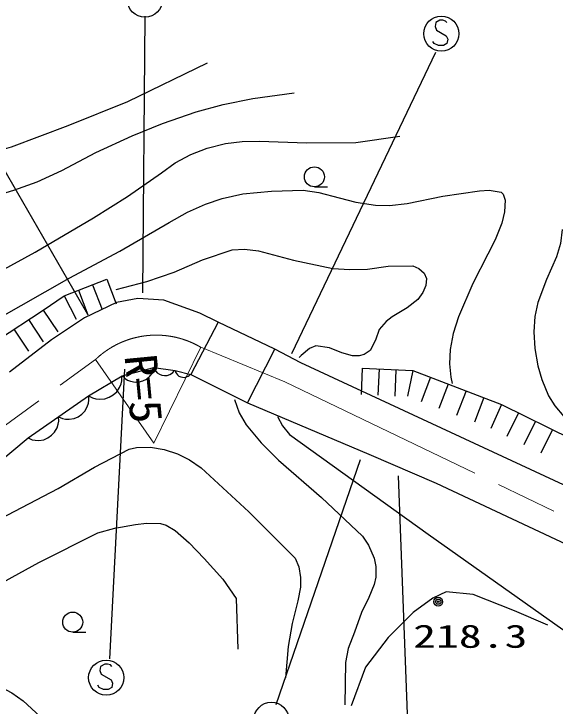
# Model space of a CAD drawing. Units: millimetres, scale not verified. Extents: x 40000 to 680000, y 20000 to 380000.
# Drawn here: x 391322 to 422152, y 278438 to 317832 of the extents above; entities that cross this region are included whole.
import ezdxf
from ezdxf.enums import TextEntityAlignment as Align

# ---------------------------------------------------------------- set-up
doc = ezdxf.new("R2010")
doc.units = ezdxf.units.MM
doc.header["$LTSCALE"] = 1000
doc.linetypes.add('CHAIN', pattern=[18.5, 12, -1.5, 3.5, -1.5])
for name, color, linetype, lineweight in [('M-BGD', 7, 'Continuous', 25), ('M-BMK', 2, 'CHAIN', 13), ('M-STR-HTXT', 7, 'Continuous', 13), ('M-STR-STR1', 1, 'Continuous', 25), ('M-STR-STRC', 7, 'Continuous', 25), ('M-TTL-BAND', 7, 'Continuous', 25)]:
    doc.layers.add(name, color=color, linetype=linetype, lineweight=lineweight)
doc.styles.add('ＭＳ ゴシック', font='')
doc.styles.get('ＭＳ ゴシック').set_extended_font_data('MS Gothic')

msp = doc.modelspace()

# ---------------------------------------------------------------- linework, layer by layer
at = {"layer": 'M-BGD'}
for p, q in [((408440, 307987), (409190, 307987)), ((394184, 301789), (396619, 302725)), ((396619, 302725), (397158, 301325)), ((395807, 302413), (396346, 301013)), ((392998, 300977), (394184, 301789)), ((394184, 301789), (394881, 300461)), ((394996, 302101), (395534, 300701)), ((397169, 301413), (395338, 300541)), ((398389, 301631), (397169, 301413)), ((399871, 301544), (398389, 301631)), ((401920, 300803), (399871, 301544)), ((387157, 297168), (392998, 300977)), ((392998, 300977), (393831, 299730)), ((402966, 300280), (401920, 300803)), ((392163, 300433), (392983, 299176)), ((395338, 300541), (393464, 299277)), ((406191, 298754), (402966, 300280)), ((391329, 299889), (392148, 298632)), ((393464, 299277), (391067, 297447)), ((407673, 297970), (406191, 298754)), ((422632, 291039), (407673, 297970)), ((397499, 297229), (399286, 297708)), ((399193, 297368), (399273, 297508)), ((399273, 297508), (399334, 297721)), ((399286, 297708), (400506, 297534)), ((399286, 297708), (399340, 297579)), ((399340, 297579), (399401, 297498)), ((399401, 297498), (399486, 297413)), ((400304, 297369), (400386, 297430)), ((400386, 297430), (400474, 297538)), ((400506, 297534), (401397, 297316)), ((400506, 297534), (400537, 297434)), ((400537, 297434), (400577, 297368)), ((411168, 297668), (411103, 296169)), ((411168, 297668), (414040, 297543)), ((412125, 297626), (412060, 296127)), ((413083, 297584), (413018, 296086)), ((414040, 297543), (413736, 296074)), ((414040, 297543), (419098, 295607)), ((395581, 296095), (397499, 297229)), ((397473, 296958), (397475, 297215)), ((397499, 297229), (397658, 297075)), ((397658, 297075), (397798, 296994)), ((398674, 296954), (398885, 297050)), ((398885, 297050), (399075, 297219)), ((399075, 297219), (399193, 297368)), ((399486, 297413), (399619, 297321)), ((399619, 297321), (399758, 297277)), ((399758, 297277), (399900, 297257)), ((399900, 297257), (400046, 297260)), ((400046, 297260), (400199, 297311)), ((400199, 297311), (400304, 297369)), ((400577, 297368), (400634, 297299)), ((400634, 297299), (400726, 297221)), ((400726, 297221), (400827, 297177)), ((400827, 297177), (400932, 297152)), ((400932, 297152), (401041, 297144)), ((401041, 297144), (401159, 297170)), ((401159, 297170), (401241, 297206)), ((401241, 297206), (401307, 297245)), ((401307, 297245), (401381, 297320)), ((401397, 297316), (404622, 295703)), ((415052, 297156), (414515, 295755)), ((397343, 296574), (397427, 296777)), ((397427, 296777), (397473, 296958)), ((397798, 296994), (397974, 296923)), ((397974, 296923), (398224, 296872)), ((398224, 296872), (398454, 296895)), ((398454, 296895), (398674, 296954)), ((416063, 296769), (415527, 295368)), ((396978, 296154), (397182, 296326)), ((397182, 296326), (397343, 296574)), ((417075, 296381), (416539, 294980)), ((392138, 293698), (395581, 296095)), ((395570, 295678), (395601, 295854)), ((395581, 296095), (395807, 295973)), ((395601, 295854), (395585, 296098)), ((395807, 295973), (395987, 295927)), ((395987, 295927), (396206, 295903)), ((396206, 295903), (396501, 295923)), ((396501, 295923), (396750, 296020)), ((396750, 296020), (396978, 296154)), ((418086, 295994), (417550, 294593)), ((395369, 295231), (395504, 295479)), ((395504, 295479), (395570, 295678)), ((404622, 295703), (411534, 292783)), ((419098, 295607), (418497, 294233)), ((419098, 295607), (424905, 292735)), ((395186, 295053), (395369, 295231)), ((420066, 295128), (419401, 293784)), ((393878, 294654), (393861, 294898)), ((393861, 294898), (394085, 294798)), ((394085, 294798), (394260, 294766)), ((394260, 294766), (394470, 294759)), ((394470, 294759), (394749, 294799)), ((394749, 294799), (394980, 294909)), ((394980, 294909), (395186, 295053)), ((393646, 294032), (393781, 294279)), ((393781, 294279), (393846, 294478)), ((393846, 294478), (393878, 294654)), ((421033, 294650), (420368, 293305)), ((393463, 293853), (393646, 294032)), ((422001, 294171), (421336, 292826)), ((389348, 291388), (392138, 293698)), ((392138, 293698), (392361, 293598)), ((392361, 293598), (392537, 293566)), ((392537, 293566), (392746, 293559)), ((392746, 293559), (393025, 293600)), ((393025, 293600), (393256, 293709)), ((393256, 293709), (393463, 293853)), ((411534, 292783), (415369, 291127)), ((415369, 291127), (429930, 284284)), ((415954, 284944), (415188, 284587)), ((417487, 284791), (415954, 284944)), ((415188, 284587), (414064, 283769)), ((419837, 283871), (417487, 284791)), ((414064, 283769), (412634, 282339)), ((421727, 283054), (419837, 283871)), ((394674, 282650), (395424, 282650)), ((412634, 282339), (411357, 280653)), ((411357, 280653), (410539, 278456))]:
    msp.add_line(p, q, dxfattribs=at)
for points in [[(386728, 310157), (387004, 309861), (387454, 309621), (388062, 309573), (388623, 309636), (389848, 309882), (391180, 310266), (394425, 311475), (397812, 312848), (402359, 315036)], [(382323, 306368), (383519, 306217), (384653, 306186), (385643, 306299), (386824, 306548), (388996, 307100), (391327, 307802), (392643, 308282), (394050, 308912), (395997, 309936), (398054, 310896), (399780, 311593), (401701, 312248), (403246, 312668), (404939, 313009), (407285, 313331)], [(374934, 301584), (375870, 301224), (376790, 300978), (379386, 300779), (381859, 300693), (383053, 300812), (384407, 301063), (386726, 301679), (389160, 302436), (392528, 304274), (395862, 306228), (397801, 307444), (399728, 308794), (400511, 309352), (401393, 309823), (402332, 310181), (403377, 310453), (404320, 310569), (405320, 310579), (407985, 310497), (410801, 310516), (413300, 310868)], [(390349, 300456), (394468, 302789), (397351, 304333), (400174, 305966), (401219, 306555), (402233, 307011), (403186, 307329), (404356, 307584), (406006, 307742), (407806, 307797), (408686, 307667), (409853, 307370), (410807, 307119), (411927, 306936), (412724, 306925), (413723, 307037), (415764, 307464), (417834, 307769), (418401, 307802), (419079, 307694), (419194, 307578), (419309, 307235), (419270, 306559), (419113, 305912), (418743, 304967), (418319, 304153), (417469, 302484), (416642, 300591), (416349, 299635), (416175, 298724), (416134, 297924), (416219, 297153), (416284, 296800)], [(422554, 305563), (422454, 304767), (422232, 304001), (421654, 302721), (421170, 301400), (421002, 300619), (420935, 299746), (420991, 298789), (421165, 297805), (421385, 297034), (421771, 296104), (422128, 295521), (422646, 294915), (424449, 293011)], [(397148, 302152), (398890, 302609), (400457, 303137), (402063, 303829), (403761, 304411), (404462, 304449), (405256, 304354), (407258, 303820), (409481, 303349), (410463, 303279), (411468, 303310), (412650, 303465), (414051, 303485), (414389, 303339), (414699, 303074), (414821, 302774), (414784, 302368), (414612, 301970), (414328, 301586), (413727, 301110), (412873, 300586), (412524, 300322), (412134, 299865), (411922, 299262), (411608, 298680), (411272, 298449), (410984, 298365), (410602, 298370), (410008, 298542), (409308, 298819), (408528, 298934), (408170, 298787), (407690, 298388), (407569, 298268)], [(403881, 295882), (404160, 295130), (404546, 294451), (405414, 293430), (406403, 292430), (408841, 290317), (411186, 288106), (411522, 287596), (411838, 286857), (411932, 286384), (411933, 285778), (411851, 285358), (411539, 284622), (411129, 283764), (410727, 282650), (410372, 281712), (410205, 280929), (410165, 278513)], [(406334, 294911), (406618, 294382), (407025, 293898), (414921, 288221), (422592, 282804), (426014, 280811), (429336, 278761), (431920, 277237), (434655, 275745), (437949, 273967), (441203, 272093), (442505, 271185), (443914, 270063), (444974, 269181), (445970, 268199), (446487, 267502), (446985, 266632), (448273, 263838), (449706, 261037), (451152, 258993)], [(378492, 283161), (378782, 283086), (379177, 283223), (387479, 287628), (390547, 289103), (393851, 290818), (395907, 292038), (397894, 293066), (398304, 293158), (399106, 293173), (399885, 293041), (400651, 292793), (401327, 292459), (401989, 292007), (404713, 289491), (407349, 286857), (407547, 286360), (407656, 285764), (407646, 285209), (407490, 284425), (407169, 283148), (406947, 281833), (406793, 280045)], [(389519, 284847), (392748, 286614), (396097, 288297), (397076, 288570), (398259, 288780), (398879, 288854), (399682, 288823), (399999, 288730), (400514, 288427), (401312, 287732), (402153, 286848), (403224, 285659), (403988, 284556), (404086, 281680)], [(343625, 273302), (345407, 273047), (347268, 272891), (351696, 272660), (356224, 272531), (359454, 272610), (362824, 272796), (364372, 273050), (365888, 273401), (368789, 274164), (371684, 275031), (380676, 278262), (383874, 279246), (386873, 280040), (387873, 280103), (388771, 280041), (389559, 279885), (390503, 279559), (391217, 279193), (391854, 278747), (392820, 277848)]]:
    msp.add_lwpolyline(points, dxfattribs=at)
for centre, radius in [((408440, 308557), 570), ((415495, 284382), 250), ((415495, 284382), 150), ((415495, 284382), 50), ((394674, 283220), 570)]:
    msp.add_circle(centre, radius, dxfattribs=at)
at = {"layer": 'M-BMK'}
for p, q in [((401971, 298858), (406753, 296885)), ((378987, 285830), (395977, 298164)), ((406753, 296885), (455735, 273395))]:
    msp.add_line(p, q, dxfattribs=at)
msp.add_arc((399432, 294550), 5000, 59.4886, 133.7112, dxfattribs=at)
at = {"layer": 'M-STR-HTXT'}
for p, q in [((399296, 293409), (401971, 298858)), ((395977, 298164), (399296, 293409))]:
    msp.add_line(p, q, dxfattribs=at)
at = {"layer": 'M-STR-STR1'}
for p, q in [((402966, 300280), (401397, 297316)), ((404622, 295703), (406191, 298754))]:
    msp.add_line(p, q, dxfattribs=at)
at = {"layer": 'M-STR-STRC'}
msp.add_line((413880, 274127), (413224, 291542), dxfattribs=at)
at = {"layer": 'M-TTL-BAND'}
for p, q in [((398785, 317704), (398651, 301954)), ((415350, 317343), (415310, 317103)), ((415590, 317463), (415350, 317343)), ((415750, 317463), (415590, 317463)), ((415910, 317423), (415750, 317463)), ((415990, 317343), (415910, 317423)), ((415310, 317103), (415390, 316903)), ((415390, 316903), (415950, 316583)), ((415950, 316583), (416030, 316383)), ((416030, 316383), (415990, 316143)), ((415270, 316143), (415190, 316263)), ((415510, 316023), (415270, 316143)), ((415790, 316023), (415510, 316023)), ((415990, 316143), (415790, 316023)), ((415337, 315636), (407128, 298483)), ((387639, 314367), (395515, 300752)), ((396783, 281131), (397650, 297616)), ((406260, 278528), (411074, 292477)), ((396262, 280703), (396222, 280463)), ((396502, 280823), (396262, 280703)), ((396662, 280823), (396502, 280823)), ((396822, 280783), (396662, 280823)), ((396902, 280703), (396822, 280783)), ((396222, 280463), (396302, 280263)), ((396302, 280263), (396862, 279943)), ((396862, 279943), (396942, 279743)), ((396942, 279743), (396902, 279503)), ((396182, 279503), (396102, 279623)), ((396422, 279383), (396182, 279503)), ((396702, 279383), (396422, 279383)), ((396902, 279503), (396702, 279383))]:
    msp.add_line(p, q, dxfattribs=at)
for centre in [(398785, 318639), (415670, 316703), (396582, 280063), (405993, 277660)]:
    msp.add_circle(centre, 1000, dxfattribs=at)

# ---------------------------------------------------------------- texts
at = {"layer": 'M-BGD', "style": 'ＭＳ ゴシック', "width": 1.45}
msp.add_text('218.3', height=1320, dxfattribs=at).set_placement((414064, 281362), align=Align.BOTTOM_LEFT)
at = {"layer": 'M-STR-HTXT', "style": 'ＭＳ ゴシック', "width": 1.05}
msp.add_text('R=5', height=1833, rotation=275.5, dxfattribs=at).set_placement((397075, 298321), align=Align.BOTTOM_LEFT)

doc.saveas('drawing.dxf')
